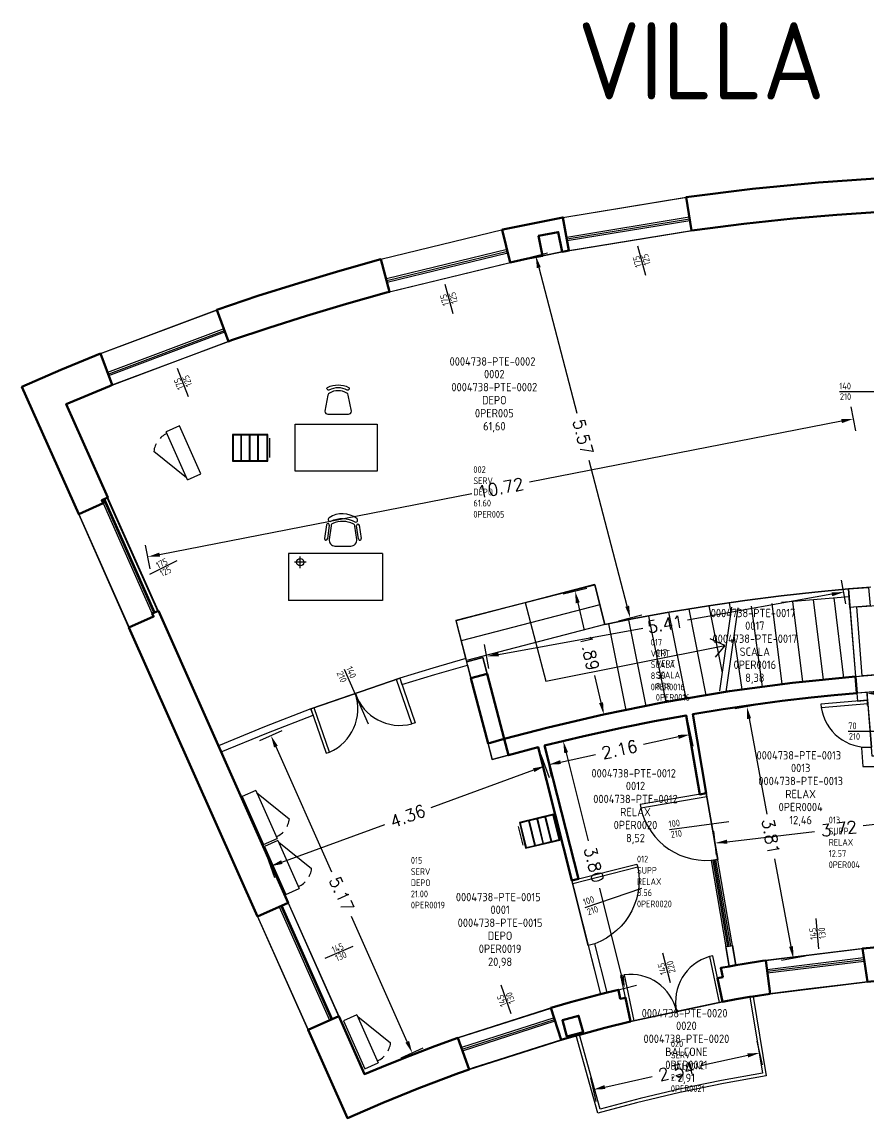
# Model space of a CAD drawing. Header units: metres. Extents: x 360.2 to 396, y 166.8 to 184.4.
# Drawn here: x 360.24 to 372.86, y 168.03 to 184.36 of the extents above; entities that cross this region are included whole.
import ezdxf
from ezdxf.enums import TextEntityAlignment as Align

# ---------------------------------------------------------------- set-up
doc = ezdxf.new("R2010")
doc.units = ezdxf.units.M
doc.linetypes.add('HIDDEN2', pattern=[0.1875, 0.125, -0.0625])
for name, color, linetype in [('A-Arredo', 2, 'Continuous'), ('A-Infissi', 5, 'Continuous'), ('A-Muratura', 4, 'Continuous'), ('A-Quote', 1, 'Continuous'), ('A-Simboli', 7, 'Continuous'), ('A-Testo', 7, 'Continuous'), ('A-Viste', 7, 'Continuous'), ('NOTE', 7, 'Continuous'), ('RM$TXT', 5, 'Continuous'), ('Z-RM', 5, 'Continuous'), ('Z-RMBK', 6, 'Continuous'), ('Z-RMTXT', 5, 'Continuous'), ('Z-Sup_Tot_Lorda', 1, 'Continuous')]:
    doc.layers.add(name, color=color, linetype=linetype)
doc.layers.add('A_MURI', color=4, linetype='Continuous', lineweight=50)
doc.styles.add('ROMANS', font='romans')
doc.styles.get("Standard").update_dxf_attribs({"font": 'isocp.shx'})
doc.dimstyles.new('QUOTE', dxfattribs={"dimtxt": 0.18, "dimasz": 0.18, "dimexe": 0.18, "dimexo": 0.0625, "dimgap": 0.09, "dimtad": 0, "dimzin": 0, "dimdsep": 46, "dimtxsty": 'ROMANS', "dimcen": 0.09, "dimadec": 0, "dimazin": 0, "dimtfac": 1, "dimtofl": 0, "dimtmove": 0, "dimatfit": 3, "dimfxl": 0.18, "dimfxlon": 1, "dimtolj": 1, "dimtzin": 0, "dimarcsym": 0})

# ---------------------------------------------------------------- blocks, each defined once
blk = doc.blocks.new('W185')
for p, q in [((0, 0.049), (0, 0)), ((1.85, 0.049), (1.85, 0))]:
    blk.add_line(p, q)
for points in [[(1.85, 0.049), (0, 0.049)], [(0, 0.025), (1.85, 0.025)], [(0, 0), (1.85, 0)]]:
    blk.add_lwpolyline(points)
blk = doc.blocks.new('DW70dx')
blk.add_line((0, 0), (-0.7, 0))
for points in [[(0, 0.7), (-0.05, 0.7), (-0.05, 0)], [(0, 0), (0, 0.7)]]:
    blk.add_lwpolyline(points)
blk.add_arc((0.003, -0.001), 0.703, 94.3593, 179.8829)
blk = doc.blocks.new('DW70sx')
blk.add_line((0, 0), (0.7, 0))
for points in [[(0, 0), (0, 0.7)], [(0, 0.7), (0.05, 0.7), (0.05, 0)]]:
    blk.add_lwpolyline(points)
blk.add_arc((-0.003, -0.001), 0.703, 0.1171, 85.6407)
blk = doc.blocks.new('D100sx')
for points in [[(0, 0), (0, 1)], [(0, 1), (0.05, 1), (0.05, 0)], [(1, 0), (0, 0)]]:
    blk.add_lwpolyline(points)
blk.add_lwpolyline([(0.05, 1, -0.399085), (1, 0)], format="xyb")
blk = doc.blocks.new('D100dx')
blk.add_lwpolyline([(-0.05, 1, 0.399307), (-1, 0), (0, 0)], format="xyb")
for points in [[(0, 1), (-0.05, 1), (-0.05, 0)], [(0, 0), (0, 1)]]:
    blk.add_lwpolyline(points)
blk = doc.blocks.new('W130')
for p, q in [((0, 0.049), (0, 0)), ((1.3, 0.049), (1.3, 0))]:
    blk.add_line(p, q)
for points in [[(1.3, 0.049), (0, 0.049)], [(0, 0.025), (1.3, 0.025)], [(0, 0), (1.3, 0)]]:
    blk.add_lwpolyline(points)
blk = doc.blocks.new('W145')
for p, q in [((0, 0.049), (0, 0)), ((1.45, 0.049), (1.45, 0))]:
    blk.add_line(p, q)
for points in [[(1.45, 0.049), (0, 0.049)], [(0, 0.025), (1.45, 0.025)], [(0, 0), (1.45, 0)]]:
    blk.add_lwpolyline(points)
blk = doc.blocks.new('D70dx')
blk.add_line((0, 0), (-0.7, 0))
for points in [[(0, 0.7), (-0.05, 0.7), (-0.05, 0)], [(0, 0), (0, 0.7)]]:
    blk.add_lwpolyline(points)
blk.add_arc((0.003, -0.001), 0.703, 94.3593, 179.8829)
blk = doc.blocks.new('D70sx')
blk.add_line((0, 0), (0.7, 0))
for points in [[(0, 0), (0, 0.7)], [(0, 0.7), (0.05, 0.7), (0.05, 0)]]:
    blk.add_lwpolyline(points)
blk.add_arc((-0.003, -0.001), 0.703, 0.1171, 85.6407)
blk = doc.blocks.new('WNS')
blk.add_line((-0.228, 0), (0.228, 0))
for tag, p in [('WIDTH', (0.005, 0.017)), ('HEIGHT', (0.001, -0.116))]:
    blk.add_attdef(tag, text='', height=0.1).set_placement(p, align=Align.CENTER)
at = {"flags": 1}
for tag, p in [('WN_TYPE', (-0.004, 0.009)), ('GL_TYPE', (-0.003, 0.014)), ('FR_ELEV', (-0.004, 0.002)), ('FR_MATL', (0.021, 0.009))]:
    blk.add_attdef(tag, p, '', height=0.00225, dxfattribs=at)
blk = doc.blocks.new('PORTA')
blk.add_line((-0.893, 0), (0, 0))
for tag, p in [('WIDTH', (-0.894, 0.03)), ('HEIGHT', (-0.885, -0.128))]:
    blk.add_attdef(tag, p, '', height=0.1)
blk = doc.blocks.new('*D188')
at = {"layer": 'A-Quote', "color": 0, "lineweight": -2, "transparency": 16777216}
for p, q in [((372.841, 174.353), (372.841, 174.173)), ((373.021, 174.353), (373.211, 174.353)), ((374.116, 174.353), (373.914, 174.353)), ((374.296, 174.353), (374.296, 174.173))]:
    blk.add_line(p, q, dxfattribs=at)
at = {"layer": 'A-Quote', "color": 0, "transparency": 16777216}
for points in [[(373.021, 174.383), (373.021, 174.323), (372.841, 174.353)], [(374.116, 174.383), (374.116, 174.323), (374.296, 174.353)]]:
    blk.add_solid(points, dxfattribs=at)
at = {"layer": 'Defpoints', "color": 0, "transparency": 16777216}
for p in [(372.841, 174.37), (374.296, 174.37), (374.296, 174.353)]:
    blk.add_point(p, dxfattribs=at)
at = {"layer": 'A-Quote', "color": 0, "transparency": 16777216, "insert": (373.563, 174.353), "char_height": 0.18, "attachment_point": 5, "style": 'ROMANS'}
blk.add_mtext('\\A1;1.46', dxfattribs=at)
blk = doc.blocks.new('*D189')
at = {"layer": 'A-Quote', "color": 0, "lineweight": -2, "transparency": 16777216}
for p, q in [((371.228, 174.189), (370.874, 174.123)), ((371.083, 173.979), (371.346, 172.555)), ((371.71, 170.584), (371.469, 171.889)), ((371.92, 170.44), (371.566, 170.375))]:
    blk.add_line(p, q, dxfattribs=at)
at = {"layer": 'A-Quote', "color": 0, "transparency": 16777216}
for points in [[(371.113, 173.984), (371.054, 173.973), (371.051, 174.156)], [(371.739, 170.59), (371.68, 170.579), (371.743, 170.407)]]:
    blk.add_solid(points, dxfattribs=at)
at = {"layer": 'Defpoints', "color": 0, "transparency": 16777216}
for p in [(371.362, 174.213), (371.743, 170.407), (372.054, 170.465)]:
    blk.add_point(p, dxfattribs=at)
at = {"layer": 'A-Quote', "color": 0, "transparency": 16777216, "insert": (371.408, 172.222), "char_height": 0.18, "attachment_point": 5, "rotation": 280.4549, "style": 'ROMANS'}
blk.add_mtext('\\A1;3.81', dxfattribs=at)
blk = doc.blocks.new('*D177')
at = {"layer": 'A-Quote', "color": 0, "lineweight": -2, "transparency": 16777216}
for p, q in [((374.288, 172.376), (374.247, 172.733)), ((374.089, 172.534), (372.784, 172.382)), ((370.597, 171.946), (370.556, 172.304)), ((370.755, 172.146), (372.06, 172.298))]:
    blk.add_line(p, q, dxfattribs=at)
at = {"layer": 'A-Quote', "color": 0, "transparency": 16777216}
for points in [[(374.085, 172.564), (374.092, 172.504), (374.267, 172.555)], [(370.752, 172.175), (370.759, 172.116), (370.577, 172.125)]]:
    blk.add_solid(points, dxfattribs=at)
at = {"layer": 'Defpoints', "color": 0, "transparency": 16777216}
for p in [(374.296, 172.31), (370.577, 172.125), (370.605, 171.88)]:
    blk.add_point(p, dxfattribs=at)
at = {"layer": 'A-Quote', "color": 0, "transparency": 16777216, "insert": (372.422, 172.34), "char_height": 0.18, "attachment_point": 5, "rotation": 6.6427, "style": 'ROMANS'}
blk.add_mtext('\\A1;3.72', dxfattribs=at)
blk = doc.blocks.new('*D190')
at = {"layer": 'A-Quote', "color": 0, "lineweight": -2, "transparency": 16777216}
for p, q in [((368.138, 173.602), (368.488, 173.689)), ((368.357, 173.471), (368.684, 172.158)), ((369.188, 170.138), (368.861, 171.451)), ((369.057, 169.92), (369.407, 170.007))]:
    blk.add_line(p, q, dxfattribs=at)
at = {"layer": 'A-Quote', "color": 0, "transparency": 16777216}
for points in [[(368.386, 173.478), (368.328, 173.464), (368.313, 173.646)], [(369.218, 170.145), (369.159, 170.131), (369.232, 169.963)]]:
    blk.add_solid(points, dxfattribs=at)
at = {"layer": 'Defpoints', "color": 0, "transparency": 16777216}
for p in [(368.036, 173.577), (368.955, 169.894), (369.232, 169.963)]:
    blk.add_point(p, dxfattribs=at)
at = {"layer": 'A-Quote', "color": 0, "transparency": 16777216, "insert": (368.773, 171.805), "char_height": 0.18, "attachment_point": 5, "rotation": 284.0108, "style": 'ROMANS'}
blk.add_mtext('\\A1;3.80', dxfattribs=at)
blk = doc.blocks.new('*D191')
at = {"layer": 'A-Quote', "color": 0, "lineweight": -2, "transparency": 16777216}
for p, q in [((370.168, 173.92), (370.243, 173.568)), ((370.03, 173.707), (369.508, 173.595)), ((368.059, 173.469), (368.135, 173.117)), ((368.273, 173.331), (368.795, 173.443))]:
    blk.add_line(p, q, dxfattribs=at)
at = {"layer": 'A-Quote', "color": 0, "transparency": 16777216}
for points in [[(370.023, 173.736), (370.036, 173.677), (370.206, 173.744)], [(368.267, 173.36), (368.279, 173.302), (368.097, 173.293)]]:
    blk.add_solid(points, dxfattribs=at)
at = {"layer": 'Defpoints', "color": 0, "transparency": 16777216}
for p in [(370.145, 174.028), (368.036, 173.577), (368.097, 173.293)]:
    blk.add_point(p, dxfattribs=at)
at = {"layer": 'A-Quote', "color": 0, "transparency": 16777216, "insert": (369.151, 173.519), "char_height": 0.18, "attachment_point": 5, "rotation": 12.0652, "style": 'ROMANS'}
blk.add_mtext('\\A1;2.16', dxfattribs=at)
blk = doc.blocks.new('*D207')
at = {"layer": 'A-Quote', "color": 0, "lineweight": -2, "transparency": 16777216}
for p, q in [((372.673, 178.269), (372.604, 178.623)), ((372.462, 178.412), (367.809, 177.501)), ((362.298, 176.423), (366.951, 177.333)), ((362.156, 176.212), (362.087, 176.565))]:
    blk.add_line(p, q, dxfattribs=at)
at = {"layer": 'A-Quote', "color": 0, "transparency": 16777216}
for points in [[(372.456, 178.441), (372.468, 178.382), (372.639, 178.446)], [(362.292, 176.453), (362.304, 176.394), (362.121, 176.389)]]:
    blk.add_solid(points, dxfattribs=at)
at = {"layer": 'Defpoints', "color": 0, "transparency": 16777216}
for p in [(372.639, 178.446), (372.796, 177.641), (362.279, 175.583)]:
    blk.add_point(p, dxfattribs=at)
at = {"layer": 'A-Quote', "color": 0, "transparency": 16777216, "insert": (367.38, 177.417), "char_height": 0.18, "attachment_point": 5, "rotation": 11.0693, "style": 'ROMANS'}
blk.add_mtext('\\A1;10.72', dxfattribs=at)
blk = doc.blocks.new('*D208')
at = {"layer": 'A-Quote', "color": 0, "lineweight": -2, "transparency": 16777216}
for p, q in [((367.73, 180.827), (368.078, 180.918)), ((367.949, 180.699), (368.516, 178.529)), ((369.266, 175.654), (368.7, 177.824)), ((369.138, 175.435), (369.486, 175.526))]:
    blk.add_line(p, q, dxfattribs=at)
at = {"layer": 'A-Quote', "color": 0, "transparency": 16777216}
for points in [[(367.978, 180.706), (367.92, 180.691), (367.904, 180.873)], [(369.295, 175.662), (369.237, 175.647), (369.312, 175.48)]]:
    blk.add_solid(points, dxfattribs=at)
at = {"layer": 'Defpoints', "color": 0, "transparency": 16777216}
for p in [(367.523, 180.773), (369.312, 175.48), (368.93, 175.381)]:
    blk.add_point(p, dxfattribs=at)
at = {"layer": 'A-Quote', "color": 0, "transparency": 16777216, "insert": (368.608, 178.176), "char_height": 0.18, "attachment_point": 5, "rotation": 284.6317, "style": 'ROMANS'}
blk.add_mtext('\\A1;5.57', dxfattribs=at)
blk = doc.blocks.new('*D209')
at = {"layer": 'A-Quote', "color": 0, "lineweight": -2, "transparency": 16777216}
for p, q in [((368.314, 175.839), (368.664, 175.921)), ((368.53, 175.705), (368.625, 175.299)), ((368.877, 174.217), (368.783, 174.623)), ((368.743, 174), (369.094, 174.082))]:
    blk.add_line(p, q, dxfattribs=at)
at = {"layer": 'A-Quote', "color": 0, "transparency": 16777216}
for points in [[(368.559, 175.712), (368.501, 175.698), (368.489, 175.88)], [(368.907, 174.223), (368.848, 174.21), (368.918, 174.041)]]:
    blk.add_solid(points, dxfattribs=at)
at = {"layer": 'Defpoints', "color": 0, "transparency": 16777216}
for p in [(367.748, 175.707), (368.918, 174.041), (368.177, 173.868)]:
    blk.add_point(p, dxfattribs=at)
at = {"layer": 'A-Quote', "color": 0, "transparency": 16777216, "insert": (368.704, 174.961), "char_height": 0.18, "attachment_point": 5, "rotation": 283.1392, "style": 'ROMANS'}
blk.add_mtext('\\A1;1.89', dxfattribs=at)
blk = doc.blocks.new('*D210')
at = {"layer": 'A-Quote', "color": 0, "lineweight": -2, "transparency": 16777216}
for p, q in [((372.527, 175.687), (372.463, 176.042)), ((372.318, 175.833), (370.167, 175.445)), ((367.349, 174.937), (369.5, 175.325)), ((367.204, 174.728), (367.14, 175.082))]:
    blk.add_line(p, q, dxfattribs=at)
at = {"layer": 'A-Quote', "color": 0, "transparency": 16777216}
for points in [[(372.312, 175.862), (372.323, 175.803), (372.495, 175.864)], [(367.344, 174.967), (367.355, 174.907), (367.172, 174.905)]]:
    blk.add_solid(points, dxfattribs=at)
at = {"layer": 'Defpoints', "color": 0, "transparency": 16777216}
for p in [(372.495, 175.864), (372.629, 175.121), (367.306, 174.162)]:
    blk.add_point(p, dxfattribs=at)
at = {"layer": 'A-Quote', "color": 0, "transparency": 16777216, "insert": (369.834, 175.385), "char_height": 0.18, "attachment_point": 5, "rotation": 10.2174, "style": 'ROMANS'}
blk.add_mtext('\\A1;5.41', dxfattribs=at)
blk = doc.blocks.new('*D180')
at = {"layer": 'A-Quote', "color": 0, "lineweight": -2, "transparency": 16777216}
for p, q in [((371.2, 169.175), (371.278, 168.823)), ((371.063, 168.96), (370.358, 168.805)), ((368.719, 168.627), (368.797, 168.276)), ((368.934, 168.49), (369.638, 168.646))]:
    blk.add_line(p, q, dxfattribs=at)
at = {"layer": 'A-Quote', "color": 0, "transparency": 16777216}
for points in [[(371.057, 168.99), (371.069, 168.931), (371.239, 168.999)], [(368.927, 168.519), (368.94, 168.461), (368.758, 168.451)]]:
    blk.add_solid(points, dxfattribs=at)
at = {"layer": 'Defpoints', "color": 0, "transparency": 16777216}
for p in [(371.146, 169.42), (368.665, 168.872), (371.239, 168.999)]:
    blk.add_point(p, dxfattribs=at)
at = {"layer": 'A-Quote', "color": 0, "transparency": 16777216, "insert": (369.998, 168.725), "char_height": 0.18, "attachment_point": 5, "rotation": 12.4544, "style": 'ROMANS'}
blk.add_mtext('\\A1;2.54', dxfattribs=at)
blk = doc.blocks.new('*U81')
for p, q in [((-0.361, 0.219), (0.195, 0.506)), ((-0.391, 0.219), (-0.391, 0)), ((-0.391, 0.219), (0.391, 0.219)), ((0.391, 0), (0.391, 0.219)), ((-0.391, 0), (0.391, 0))]:
    blk.add_line(p, q)
at = {"linetype": 'HIDDEN2'}
blk.add_arc((0.03, 0.22), 0.331, 359.8067, 59.9416, dxfattribs=at)
at = {"flags": 1}
for tag, p in [('EDIFICIO', (-0.792, 1.528)), ('PIANO', (-0.792, 1.449)), ('NUMERO_VANO', (-0.792, 1.363)), ('CODICE_VANO', (-0.792, 1.278)), ('CODICE', (-0.792, 1.193)), ('ETICHETTA_OLD', (-0.792, 1.108)), ('TIPOLOGIA_ARREDO', (-0.792, 1.024)), ('REPARTO', (-0.792, 0.939)), ('NUM_FATTURA', (-0.792, 0.854)), ('INTESTAZIONE_FATTURA_AREA', (-0.792, 0.77)), ('ANNO', (-0.792, 0.685)), ('VALORE_NOMINALE', (-0.792, 0.601)), ('VALORE_RESIDUO', (-0.792, 0.516)), ('DESCRIZIONE_VISIVA', (-0.792, 0.431))]:
    blk.add_attdef(tag, p, '', height=0.0512, dxfattribs=at)
blk = doc.blocks.new('TAVOLO')
for p, q in [((-0.612, 0.35), (0.612, 0.35)), ((-0.612, -0.35), (-0.612, 0.35)), ((0.612, 0.35), (0.612, -0.35)), ((0.612, -0.35), (-0.612, -0.35))]:
    blk.add_line(p, q)
at = {"flags": 1}
for tag, p in [('EDIFICIO', (-0.625, 1.566)), ('PIANO', (-0.625, 1.486)), ('NUMERO_VANO', (-0.625, 1.401)), ('CODICE_VANO', (-0.625, 1.316)), ('CODICE', (-0.625, 1.231)), ('ETICHETTA_OLD', (-0.625, 1.146)), ('TIPOLOGIA_ARREDO', (-0.625, 1.062)), ('REPARTO', (-0.625, 0.977)), ('NUM_FATTURA', (-0.625, 0.892)), ('INTESTAZIONE_FATTURA_AREA', (-0.625, 0.808)), ('ANNO', (-0.625, 0.723)), ('VALORE_NOMINALE', (-0.625, 0.638)), ('VALORE_RESIDUO', (-0.625, 0.554)), ('DESCRIZIONE_VISIVA', (-0.625, 0.469))]:
    blk.add_attdef(tag, p, '', height=0.0512, dxfattribs=at)
blk = doc.blocks.new('SEDIA')
for points in [[(0.197, -0.121), (0.152, 0.121, 0.219988), (0.13, 0.151, 0.265784), (-0.13, 0.151, 0.219988), (-0.152, 0.121), (-0.197, -0.121, 0.414214), (-0.153, -0.164), (0.153, -0.164, 0.414214)], [(0.157, 0.235, -0.42972), (0.165, 0.211), (0.16, 0.203, -0.398462), (0.137, 0.196, 0.237036), (-0.137, 0.196, -0.398462), (-0.16, 0.203), (-0.165, 0.211, -0.42972), (-0.157, 0.235, -0.237788)]]:
    blk.add_lwpolyline(points, format="xyb", close=True)
at = {"flags": 1}
for tag, p in [('EDIFICIO', (-0.329, 1.577)), ('PIANO', (-0.329, 1.497)), ('NUMERO_VANO', (-0.329, 1.412)), ('CODICE_VANO', (-0.329, 1.327)), ('CODICE', (-0.329, 1.241)), ('ETICHETTA_OLD', (-0.329, 1.157)), ('TIPOLOGIA_ARREDO', (-0.329, 1.072)), ('REPARTO', (-0.329, 0.988)), ('NUM_FATTURA', (-0.329, 0.903)), ('INTESTAZIONE_FATTURA_AREA', (-0.329, 0.818)), ('ANNO', (-0.329, 0.734)), ('VALORE_NOMINALE', (-0.329, 0.649)), ('VALORE_RESIDUO', (-0.329, 0.565)), ('DESCRIZIONE_VISIVA', (-0.329, 0.48))]:
    blk.add_attdef(tag, p, '', height=0.0512, dxfattribs=at)
blk = doc.blocks.new('SEDIA_DATTILO_CON_BRACCIOLI')
for p, q in [((-0.249, 0.114), (-0.276, -0.09)), ((-0.206, 0.108), (-0.233, -0.096)), ((0.229, -0.096), (0.202, 0.101)), ((0.272, -0.09), (0.245, 0.107)), ((-0.098, -0.201), (0.094, -0.201))]:
    blk.add_line(p, q)
for points in [[(0.177, 0.158, 0.583221), (0.217, 0.181), (0.217, 0.187, 0.237555), (0.206, 0.209, 0.314341), (-0.209, 0.22, 0.252793), (-0.221, 0.199), (-0.221, 0.19, 0.5676), (-0.182, 0.167, -0.264788)], [(-0.18, 0.102), (-0.207, -0.102, 0.453758), (-0.121, -0.201), (0.116, -0.201, 0.454848), (0.203, -0.102), (0.176, 0.095, 0.247567), (0.152, 0.128, 0.22156), (-0.154, 0.136, 0.263045)]]:
    blk.add_lwpolyline(points, format="xyb", close=True)
for centre, start, end in [((-0.227, 0.111), 352.3738, 172.3738), ((0.223, 0.104), 7.6262, 187.6262), ((-0.255, -0.093), 172.3738, 352.3738), ((0.25, -0.093), 187.6262, 7.6262)]:
    blk.add_arc(centre, 0.0219, start, end)
at = {"flags": 1}
for tag, p in [('EDIFICIO', (-0.333, 1.541)), ('PIANO', (-0.333, 1.461)), ('NUMERO_VANO', (-0.333, 1.376)), ('CODICE_VANO', (-0.333, 1.291)), ('CODICE', (-0.333, 1.205)), ('ETICHETTA_OLD', (-0.333, 1.121)), ('TIPOLOGIA_ARREDO', (-0.333, 1.036)), ('REPARTO', (-0.333, 0.952)), ('NUM_FATTURA', (-0.333, 0.867)), ('INTESTAZIONE_FATTURA_AREA', (-0.333, 0.782)), ('ANNO', (-0.333, 0.698)), ('VALORE_NOMINALE', (-0.333, 0.613)), ('VALORE_RESIDUO', (-0.333, 0.529)), ('DESCRIZIONE_VISIVA', (-0.333, 0.444))]:
    blk.add_attdef(tag, p, '', height=0.0512, dxfattribs=at)
blk = doc.blocks.new('SCRIVANIA')
for p, q in [((0.699, 0.35), (-0.699, 0.35)), ((-0.699, 0.35), (-0.699, -0.35)), ((0.699, 0.35), (0.699, -0.35)), ((-0.437, 0.219), (-0.612, 0.219)), ((-0.525, 0.131), (-0.525, 0.306)), ((0.699, -0.35), (-0.699, -0.35))]:
    blk.add_line(p, q)
blk.add_circle((-0.525, 0.219), 0.0546)
at = {"flags": 1}
for tag, p in [('EDIFICIO', (-0.341, 1.494)), ('PIANO', (-0.341, 1.415)), ('NUMERO_VANO', (-0.341, 1.329)), ('CODICE_VANO', (-0.341, 1.244)), ('CODICE', (-0.341, 1.159)), ('TIPOLOGIA_ARREDO', (-0.341, 0.99)), ('ETICHETTA_OLD', (-0.341, 1.074)), ('REPARTO', (-0.341, 0.905)), ('NUM_FATTURA', (-0.341, 0.82)), ('ANNO', (-0.341, 0.651)), ('INTESTAZIONE_FATTURA_AREA', (-0.341, 0.736)), ('VALORE_NOMINALE', (-0.341, 0.567)), ('VALORE_RESIDUO', (-0.341, 0.482)), ('DESCRIZIONE_VISIVA', (-0.341, 0.397))]:
    blk.add_attdef(tag, p, '', height=0.0512, dxfattribs=at)
blk = doc.blocks.new('CASSETTIERA_4_CASSETTI')
for p, q in [((0.264, 0.197), (-0.26, 0.197)), ((-0.26, 0.197), (-0.26, -0.197)), ((-0.135, 0.188), (-0.252, 0.188)), ((-0.252, 0.188), (-0.252, -0.188)), ((-0.135, -0.188), (-0.135, 0.188)), ((-0.009, 0.188), (-0.126, 0.188)), ((-0.126, -0.188), (-0.126, 0.188)), ((-0.009, -0.188), (-0.009, 0.188)), ((0.117, 0.188), (0, 0.188)), ((0, -0.188), (0, 0.188)), ((0.117, -0.188), (0.117, 0.188)), ((0.256, 0.188), (0.126, 0.188)), ((0.126, -0.188), (0.126, 0.188)), ((0.256, -0.188), (0.256, 0.188)), ((0.264, -0.197), (0.264, 0.197)), ((0.291, 0.143), (0.291, -0.143)), ((-0.26, -0.197), (0.264, -0.197)), ((-0.252, -0.188), (-0.135, -0.188)), ((-0.126, -0.188), (-0.009, -0.188)), ((0, -0.188), (0.117, -0.188)), ((0.126, -0.188), (0.256, -0.188))]:
    blk.add_line(p, q)
at = {"flags": 1}
for tag, p in [('EDIFICIO', (-0.268, 1.393)), ('PIANO', (-0.268, 1.314)), ('NUMERO_VANO', (-0.268, 1.228)), ('CODICE_VANO', (-0.268, 1.143)), ('CODICE', (-0.268, 1.058)), ('ETICHETTA_OLD', (-0.268, 0.973)), ('TIPOLOGIA_ARREDO', (-0.268, 0.889)), ('REPARTO', (-0.268, 0.804)), ('NUM_FATTURA', (-0.268, 0.72)), ('INTESTAZIONE_FATTURA_AREA', (-0.268, 0.635)), ('ANNO', (-0.268, 0.55)), ('VALORE_NOMINALE', (-0.268, 0.466)), ('VALORE_RESIDUO', (-0.268, 0.381)), ('DESCRIZIONE_VISIVA', (-0.268, 0.297))]:
    blk.add_attdef(tag, p, '', height=0.0512, dxfattribs=at)
blk = doc.blocks.new('VANO')
at = {"flags": 1}
for tag, p in [('EDIFICIO', (0, 0)), ('PIANO', (0, -0.198)), ('PERIMETRO', (0, -1.343)), ('ETICHETTA_VANO', (0, -1.529)), ('RM_CAT', (0, -1.717)), ('DV_ID', (0, -1.901)), ('H_MED', (0, -2.112)), ('H_NET', (0, -2.302)), ('TYPE_CO', (0, -2.515)), ('MAT_PAR', (0, -2.693)), ('MAT_PAV', (0, -2.877)), ('CODICE', (0, -3.071))]:
    blk.add_attdef(tag, text='', height=0.125, dxfattribs=at).set_placement(p, align=Align.MIDDLE_CENTER)
for tag, p in [('NUMERO_VANO', (0, -0.393)), ('CODICE_VANO', (0, -0.587)), ('RM_TYPE', (0, -0.781)), ('CODICE_VANO_ESTERNO', (0, -0.975)), ('AREA', (0, -1.169))]:
    blk.add_attdef(tag, text='', height=0.125).set_placement(p, align=Align.MIDDLE_CENTER)
blk = doc.blocks.new('*D213')
at = {"layer": 'A-Quote', "color": 0, "lineweight": -2, "transparency": 16777216}
for p, q in [((367.98, 173.442), (368.103, 173.104)), ((367.872, 173.211), (366.338, 172.651)), ((364.119, 171.842), (365.653, 172.402)), ((363.888, 171.949), (364.011, 171.611))]:
    blk.add_line(p, q, dxfattribs=at)
at = {"layer": 'A-Quote', "color": 0, "transparency": 16777216}
for points in [[(367.862, 173.239), (367.883, 173.183), (368.041, 173.273)], [(364.109, 171.87), (364.129, 171.814), (363.95, 171.78)]]:
    blk.add_solid(points, dxfattribs=at)
at = {"layer": 'Defpoints', "color": 0, "transparency": 16777216}
for p in [(367.94, 173.552), (363.848, 172.059), (363.95, 171.78)]:
    blk.add_point(p, dxfattribs=at)
at = {"layer": 'A-Quote', "color": 0, "transparency": 16777216, "insert": (365.996, 172.527), "char_height": 0.18, "attachment_point": 5, "rotation": 20.0444, "style": 'ROMANS'}
blk.add_mtext('\\A1;4.36', dxfattribs=at)
blk = doc.blocks.new('*D214')
at = {"layer": 'A-Quote', "color": 0, "lineweight": -2, "transparency": 16777216}
for p, q in [((363.793, 173.653), (364.122, 173.8)), ((364.031, 173.562), (364.861, 171.696)), ((365.989, 169.165), (365.158, 171.031)), ((365.897, 168.927), (366.226, 169.074))]:
    blk.add_line(p, q, dxfattribs=at)
at = {"layer": 'A-Quote', "color": 0, "transparency": 16777216}
for points in [[(364.058, 173.574), (364.003, 173.55), (363.957, 173.726)], [(366.016, 169.177), (365.961, 169.153), (366.062, 169)]]:
    blk.add_solid(points, dxfattribs=at)
at = {"layer": 'Defpoints', "color": 0, "transparency": 16777216}
for p in [(363.247, 173.41), (366.062, 169), (365.351, 168.684)]:
    blk.add_point(p, dxfattribs=at)
at = {"layer": 'A-Quote', "color": 0, "transparency": 16777216, "insert": (365.01, 171.363), "char_height": 0.18, "attachment_point": 5, "rotation": 294.0017, "style": 'ROMANS'}
blk.add_mtext('\\A1;5.17', dxfattribs=at)

msp = doc.modelspace()

# ---------------------------------------------------------------- linework, layer by layer
at = {"layer": 'A-Muratura'}
for points in [[(370.224, 181.252), (370.143, 181.746), (371.135, 181.87), (372.12, 181.965), (372.898, 182.021), (373.678, 182.061), (374.35, 182.082), (374.35, 181.482), (373.955, 181.466), (373.952, 181.571), (374.105, 181.576), (374.096, 181.874), (373.796, 181.866), (373.805, 181.567), (373.952, 181.571), (373.955, 181.466), (373.138, 181.434), (373.038, 181.437), (373.041, 181.529), (372.391, 181.485), (371.742, 181.43), (371.005, 181.352), (370.27, 181.259)], [(367.523, 180.773), (367.404, 181.262), (367.414, 181.264), (367.86, 181.358), (368.308, 181.446), (368.398, 180.953), (368.353, 180.945), (368.298, 180.935), (368.238, 181.229), (367.945, 181.17), (368.004, 180.876), (367.785, 180.832), (367.568, 180.784)], [(368.004, 180.876), (367.945, 181.171), (368.238, 181.229), (368.298, 180.935)], [(363.324, 179.599), (363.148, 180.068), (363.763, 180.276), (364.371, 180.469), (364.982, 180.651), (365.597, 180.823), (365.724, 180.338), (365.68, 180.328), (365.081, 180.159), (364.485, 179.981), (363.925, 179.803), (363.368, 179.616)], [(361.526, 177.273), (361.436, 177.233), (361.456, 177.188), (361.091, 177.025), (360.245, 178.922), (360.824, 179.174), (361.416, 179.419), (361.592, 178.95), (361.549, 178.933), (360.906, 178.665)], [(372.563, 175.911), (372.863, 175.935), (372.886, 175.659), (372.587, 175.635)], [(364.214, 171.236), (363.758, 171.033), (361.841, 175.337), (362.207, 175.499), (362.187, 175.543), (362.279, 175.583)], [(372.687, 175.643), (372.587, 175.635), (372.671, 174.607), (372.771, 174.615)], [(366.887, 174.778), (366.875, 174.826), (366.862, 174.875), (366.368, 174.731), (365.877, 174.58), (365.909, 174.486), (366.397, 174.636)], [(366.875, 174.826), (367.116, 174.889), (367.18, 174.647), (366.938, 174.584)], [(367.18, 174.647), (366.938, 174.584), (367.192, 173.61), (367.433, 173.676)], [(368.62, 173.718), (369.206, 173.847), (369.675, 173.941), (370.145, 174.028), (370.347, 172.85), (370.446, 172.867), (370.244, 174.045), (370.695, 174.118), (371.146, 174.185), (371.578, 174.242), (372.009, 174.292), (372.35, 174.327), (372.691, 174.358), (372.671, 174.607), (371.729, 174.512), (370.791, 174.386), (369.795, 174.218), (368.912, 174.04), (368.087, 173.847), (367.433, 173.676), (367.499, 173.433), (367.94, 173.552), (368.442, 171.567), (368.539, 171.592), (368.036, 173.577)], [(372.691, 174.358), (372.671, 174.607), (372.971, 174.632), (372.99, 174.382)], [(372.841, 174.37), (372.691, 174.358), (372.691, 174.358), (372.701, 174.24), (372.85, 174.252)], [(364.586, 174.03), (364.553, 174.125), (363.859, 173.859), (363.173, 173.576), (363.213, 173.485), (363.893, 173.764)], [(374.396, 173.91), (374.296, 173.91), (374.296, 173.418), (372.919, 173.418), (372.908, 173.554), (372.758, 173.542), (372.78, 173.268), (374.296, 173.268), (374.296, 170.654), (374.396, 170.657), (374.396, 172.31), (375.156, 172.31), (375.156, 172.41), (374.396, 172.41)], [(367.192, 173.61), (367.433, 173.676), (367.499, 173.435), (367.255, 173.368)], [(368.784, 170.622), (368.687, 170.598), (368.87, 169.873), (368.967, 169.897)], [(370.736, 170.583), (370.835, 170.6), (370.886, 170.304), (370.787, 170.287)], [(371.334, 170.376), (371.396, 169.881), (371.143, 169.841), (371.094, 169.832), (370.89, 169.798), (370.687, 169.76), (370.612, 170.11), (370.69, 170.128), (370.661, 170.265), (370.787, 170.287), (370.886, 170.304), (371.01, 170.325), (371.285, 170.369)], [(369.318, 169.468), (369.242, 169.821), (369.164, 169.805), (369.136, 169.939), (368.967, 169.897), (368.87, 169.873), (368.644, 169.813), (368.422, 169.753), (368.182, 169.685), (368.13, 169.668), (368.282, 169.194), (368.506, 169.257), (368.499, 169.279), (368.368, 169.243), (368.302, 169.485), (368.542, 169.552), (368.61, 169.31), (368.499, 169.279), (368.506, 169.257), (368.554, 169.27), (368.935, 169.373)], [(366.742, 169.223), (366.91, 168.752), (366.751, 168.695), (366.161, 168.473), (365.626, 168.257), (365.096, 168.028), (364.51, 169.343), (364.967, 169.547), (365.351, 168.684), (365.687, 168.823), (366.025, 168.957), (366.398, 169.099)], [(368.302, 169.485), (368.542, 169.552), (368.61, 169.31), (368.368, 169.243)]]:
    msp.add_lwpolyline(points, close=True, dxfattribs=at)
msp.add_lwpolyline([(373.201, 170.592), (372.832, 170.561), (372.773, 170.554), (372.849, 170.06), (373.198, 170.091)], dxfattribs=at)
at = {"layer": 'A-Simboli'}
for points in [[(367.748, 175.707), (368.053, 174.537), (370.724, 175.071), (370.501, 175.167)], [(370.821, 175.642), (370.644, 174.391)], [(370.916, 175.629), (370.739, 174.377)], [(370.724, 175.071), (370.576, 174.895)]]:
    msp.add_lwpolyline(points, dxfattribs=at)
at = {"layer": 'A-Viste'}
for p, q in [((368.308, 181.446), (370.143, 181.746)), ((365.597, 180.823), (367.414, 181.264)), ((368.398, 180.953), (370.224, 181.252)), ((365.724, 180.338), (367.523, 180.773)), ((361.416, 179.419), (363.148, 180.068)), ((361.592, 178.95), (363.324, 179.599)), ((368.779, 175.977), (368.934, 175.382)), ((371.564, 175.712), (372.573, 175.798)), ((371.729, 175.726), (371.877, 174.527)), ((372.037, 175.753), (372.185, 174.558)), ((372.345, 175.779), (372.492, 174.589)), ((370.787, 175.706), (370.809, 175.557)), ((371.115, 175.655), (371.276, 174.451)), ((371.422, 175.694), (371.57, 174.491)), ((366.862, 174.875), (366.715, 175.438)), ((370.858, 175.218), (370.975, 174.411)), ((364.214, 171.236), (364.967, 169.547)), ((363.758, 171.033), (364.51, 169.343)), ((371.334, 170.376), (372.773, 170.554)), ((371.396, 169.881), (372.849, 170.06)), ((366.742, 169.223), (368.131, 169.667)), ((366.91, 168.752), (368.283, 169.191))]:
    msp.add_line(p, q, dxfattribs=at)
for points in [[(362.27, 175.579), (361.518, 177.27)], [(361.091, 177.025), (361.843, 175.338)], [(368.779, 175.977), (366.717, 175.438)], [(368.857, 175.675), (366.794, 175.136)], [(369.884, 175.563), (370.141, 174.277)], [(370.183, 175.612), (370.44, 174.327)], [(370.483, 175.662), (370.682, 174.662)], [(369.287, 175.452), (369.544, 174.167)], [(369.585, 175.508), (369.841, 174.226)], [(368.933, 175.381), (366.87, 174.843)], [(368.99, 175.392), (369.246, 174.107)]]:
    msp.add_lwpolyline(points, dxfattribs=at)
at = {"layer": 'A_MURI'}
for points in [[(370.224, 181.252), (370.143, 181.746), (371.135, 181.87), (372.12, 181.965), (372.898, 182.021), (373.678, 182.061), (374.35, 182.082), (374.35, 181.482), (373.955, 181.466), (373.952, 181.571), (374.105, 181.576), (374.096, 181.874), (373.796, 181.866), (373.805, 181.567), (373.952, 181.571), (373.955, 181.466), (373.138, 181.434), (373.038, 181.437), (373.041, 181.529), (372.391, 181.485), (371.742, 181.43), (371.005, 181.352), (370.27, 181.259)], [(367.523, 180.773), (367.404, 181.262), (367.414, 181.264), (367.86, 181.358), (368.308, 181.446), (368.398, 180.953), (368.353, 180.945), (368.298, 180.935), (368.238, 181.229), (367.945, 181.17), (368.004, 180.876), (367.785, 180.832), (367.568, 180.784)], [(363.324, 179.599), (363.148, 180.068), (363.763, 180.276), (364.371, 180.469), (364.982, 180.651), (365.597, 180.823), (365.724, 180.338), (365.68, 180.328), (365.081, 180.159), (364.485, 179.981), (363.925, 179.803), (363.368, 179.616)], [(361.526, 177.273), (361.436, 177.233), (361.456, 177.188), (361.091, 177.025), (360.245, 178.922), (360.824, 179.174), (361.416, 179.419), (361.592, 178.95), (361.549, 178.933), (360.906, 178.665)], [(364.214, 171.236), (363.758, 171.033), (361.841, 175.337), (362.207, 175.499), (362.187, 175.543), (362.279, 175.583)], [(367.18, 174.647), (366.938, 174.584), (367.192, 173.61), (367.433, 173.676)], [(368.62, 173.718), (369.206, 173.847), (369.675, 173.941), (370.145, 174.028), (370.347, 172.85), (370.446, 172.867), (370.244, 174.045), (370.695, 174.118), (371.146, 174.185), (371.578, 174.242), (372.009, 174.292), (372.35, 174.327), (372.691, 174.358), (372.671, 174.607), (371.729, 174.512), (370.791, 174.386), (369.795, 174.218), (368.912, 174.04), (368.087, 173.847), (367.433, 173.676), (367.499, 173.433), (367.94, 173.552), (368.442, 171.567), (368.539, 171.592), (368.036, 173.577)], [(371.334, 170.376), (371.396, 169.881), (371.143, 169.841), (371.094, 169.832), (370.89, 169.798), (370.687, 169.76), (370.612, 170.11), (370.69, 170.128), (370.661, 170.265), (370.787, 170.287), (370.886, 170.304), (371.01, 170.325), (371.285, 170.369)], [(369.318, 169.468), (369.242, 169.821), (369.164, 169.805), (369.136, 169.939), (368.967, 169.897), (368.87, 169.873), (368.644, 169.813), (368.422, 169.753), (368.182, 169.685), (368.13, 169.668), (368.282, 169.194), (368.506, 169.257), (368.499, 169.279), (368.368, 169.243), (368.302, 169.485), (368.542, 169.552), (368.61, 169.31), (368.499, 169.279), (368.506, 169.257), (368.554, 169.27), (368.935, 169.373)], [(366.742, 169.223), (366.91, 168.752), (366.751, 168.695), (366.161, 168.473), (365.626, 168.257), (365.096, 168.028), (364.51, 169.343), (364.967, 169.547), (365.351, 168.684), (365.687, 168.823), (366.025, 168.957), (366.398, 169.099)]]:
    msp.add_lwpolyline(points, close=True, dxfattribs=at)
msp.add_lwpolyline([(373.201, 170.592), (372.832, 170.561), (372.773, 170.554), (372.849, 170.06), (373.198, 170.091)], dxfattribs=at)
at = {"layer": 'Z-RM'}
for points in [[(372.896, 175.937), (372.564, 175.911), (372.062, 175.864), (371.561, 175.809), (371.019, 175.74), (370.479, 175.661), (369.86, 175.559), (369.396, 175.474), (368.933, 175.381), (368.782, 175.972), (366.713, 175.443), (366.862, 174.875), (366.862, 174.875), (366.862, 174.875), (366.368, 174.731), (365.877, 174.58), (364.553, 174.125), (364.553, 174.125), (364.553, 174.125), (363.859, 173.859), (363.173, 173.576), (360.906, 178.665), (360.906, 178.665), (360.906, 178.665), (360.906, 178.665), (360.906, 178.665), (360.906, 178.665), (361.549, 178.933), (363.368, 179.616), (363.925, 179.803), (364.485, 179.981), (365.081, 180.159), (365.68, 180.328), (367.568, 180.784), (367.785, 180.832), (368.004, 180.876), (368.298, 180.935), (368.353, 180.945), (370.27, 181.259), (371.005, 181.352), (371.742, 181.43), (372.391, 181.485), (373.041, 181.529)], [(372.97, 174.631), (372.771, 174.616), (372.687, 175.643), (372.989, 175.667)], [(372.919, 173.418), (372.841, 174.371), (372.841, 174.371), (372.841, 174.371), (372.99, 174.382)]]:
    msp.add_lwpolyline(points, dxfattribs=at)
for points in [[(366.715, 175.444), (368.782, 175.972), (368.933, 175.381), (369.396, 175.474), (369.86, 175.559), (370.479, 175.661), (371.019, 175.74), (371.561, 175.809), (372.062, 175.864), (372.564, 175.911), (372.671, 174.607), (371.729, 174.512), (370.791, 174.386), (369.795, 174.218), (368.912, 174.04), (368.087, 173.847), (367.433, 173.676), (367.116, 174.889), (366.875, 174.826), (366.862, 174.875)], [(363.213, 173.485), (363.893, 173.764), (364.586, 174.03), (364.553, 174.125), (365.877, 174.58), (365.909, 174.486), (366.397, 174.636), (366.887, 174.778), (367.255, 173.368), (367.94, 173.552), (367.94, 173.552), (367.94, 173.552), (368.87, 169.873), (368.87, 169.873), (368.87, 169.873), (368.644, 169.813), (368.419, 169.752), (368.182, 169.685), (366.742, 169.223), (366.398, 169.099), (366.025, 168.957), (365.687, 168.823), (365.351, 168.684), (363.213, 173.485)], [(370.244, 174.045), (370.695, 174.118), (371.146, 174.185), (371.578, 174.242), (372.009, 174.292), (372.35, 174.327), (372.691, 174.358), (372.701, 174.24), (372.85, 174.252), (372.908, 173.554), (372.758, 173.542), (372.78, 173.268), (374.296, 173.268), (374.296, 170.654), (373.933, 170.639), (373.571, 170.618), (373.201, 170.592), (372.832, 170.561), (371.285, 170.369), (370.886, 170.304), (370.244, 174.045)], [(368.036, 173.577), (368.62, 173.718), (369.206, 173.847), (369.675, 173.941), (370.145, 174.028), (370.145, 174.028), (370.145, 174.028), (370.347, 172.85), (370.446, 172.867), (370.615, 171.881), (370.516, 171.864), (370.787, 170.287), (370.787, 170.287), (370.787, 170.287), (370.661, 170.265), (370.69, 170.128), (370.612, 170.11), (370.687, 169.76), (369.318, 169.468), (369.242, 169.821), (369.164, 169.805), (369.136, 169.939), (368.967, 169.897), (368.784, 170.622), (368.687, 170.598), (368.442, 171.567), (368.539, 171.592), (368.036, 173.577)], [(368.863, 168.163), (368.554, 169.27), (368.935, 169.373), (369.318, 169.468), (370.687, 169.76), (370.89, 169.798), (371.094, 169.832), (371.281, 168.698), (370.671, 168.588), (370.065, 168.462), (369.462, 168.32)]]:
    msp.add_lwpolyline(points, close=True, dxfattribs=at)
at = {"layer": 'Z-Sup_Tot_Lorda'}
msp.add_lwpolyline([(373.198, 170.091), (372.849, 170.06), (372.566, 170.025), (371.935, 169.947), (371.39, 169.88), (371.143, 169.841), (371.338, 168.656), (370.704, 168.543), (370.051, 168.408), (369.406, 168.255), (368.828, 168.101), (368.506, 169.257), (368.273, 169.191), (367.927, 169.08), (367.348, 168.895), (366.988, 168.78), (366.751, 168.695), (366.161, 168.473), (365.626, 168.257), (365.096, 168.028), (361.841, 175.337), (361.091, 177.025), (360.245, 178.922), (360.245, 178.922), (360.824, 179.174), (361.407, 179.415), (363.158, 180.072), (363.763, 180.276), (364.371, 180.469), (364.982, 180.651), (365.597, 180.823), (367.414, 181.264), (367.86, 181.358), (368.308, 181.446), (370.153, 181.748), (371.135, 181.87), (372.12, 181.965), (372.898, 182.021)], dxfattribs=at)

# ---------------------------------------------------------------- block references
at = {"layer": 'A-Arredo'}
for name, p in [('SEDIA', (364.958, 178.679)), ('TAVOLO', (364.928, 178.016)), ('CASSETTIERA_4_CASSETTI', (363.646, 178.013)), ('SEDIA_DATTILO_CON_BRACCIOLI', (365.032, 176.752)), ('SCRIVANIA', (364.919, 176.09))]:
    msp.add_blockref(name, p, dxfattribs=at)
for name, p, rotation in [('*U81', (362.753, 177.985), 114.0020368706329), ('*U81', (363.689, 172.46), 294.001332290272), ('CASSETTIERA_4_CASSETTI', (367.963, 172.301), 193.6204158798146), ('*U81', (364.02, 171.718), 294.001332290272), ('*U81', (365.197, 169.121), 294.001332290272)]:
    msp.add_blockref(name, p, dxfattribs=dict(at, rotation=rotation))
at = {"layer": 'A-Infissi'}
for name, p, rotation in [('W185', (368.374, 181.101), 9.30039544248966), ('W185', (365.689, 180.484), 13.60010812313791), ('W185', (361.539, 179.09), 20.56654393183329), ('W185', (361.436, 177.233), 293.9676136916835), ('D70sx', (365.877, 174.58), 198.9698450771679), ('D70dx', (364.553, 174.125), 198.9698450771679), ('D70dx', (372.85, 174.252), 94.67457502427223), ('D100dx', (370.446, 172.867), 99.73883682990584), ('D100sx', (368.442, 171.567), 284.1942291435701), ('W130', (370.81, 170.595), 99.7388368298953), ('W185', (364.079, 171.176), 293.9676136916766), ('DW70dx', (370.687, 169.76), 12.01996799129219), ('W145', (371.357, 170.19), 6.977335020862521), ('DW70sx', (369.318, 169.468), 12.01996799129219), ('W145', (366.812, 169.032), 17.77629486901065)]:
    msp.add_blockref(name, p, dxfattribs=dict(at, rotation=rotation))
at = {"layer": 'A-Quote'}
for name, p, rotation, values in [('WNS', (369.483, 180.8), 105.2614388318537, {'WIDTH': '175', 'HEIGHT': '125'}), ('WNS', (366.611, 180.229), 105.2614388318537, {'WIDTH': '175', 'HEIGHT': '125'}), ('WNS', (362.648, 178.985), 111.128562250434, {'WIDTH': '175', 'HEIGHT': '125'}), ('WNS', (362.356, 176.231), 26.57463359870581, {'WIDTH': '175', 'HEIGHT': '125'}), ('PORTA', (365.408, 173.9), 293.8522105666416, {'WIDTH': '140', 'HEIGHT': '210'}), ('PORTA', (370.782, 172.447), 7.715531430814011, {'WIDTH': '100', 'HEIGHT': '210'}), ('PORTA', (369.484, 171.454), 18.83104866080695, {'WIDTH': '100', 'HEIGHT': '210'}), ('WNS', (372.105, 170.776), 94.9604681861765, {'WIDTH': '145', 'HEIGHT': '130'}), ('WNS', (364.973, 170.499), 22.96916625480187, {'WIDTH': '145', 'HEIGHT': '130'}), ('WNS', (369.855, 170.262), 104.1643439878847, {'WIDTH': '145', 'HEIGHT': '220'}), ('WNS', (367.462, 169.795), 109.0823956662811, {'WIDTH': '145', 'HEIGHT': '130'})]:
    msp.add_blockref(name, p, dxfattribs=dict(at, rotation=rotation)).add_auto_attribs(values)
for p, values in [((373.322, 178.854), {'WIDTH': '140', 'HEIGHT': '210'}), ((373.455, 173.792), {'WIDTH': '70', 'HEIGHT': '210'})]:
    msp.add_blockref('PORTA', p, dxfattribs=at).add_auto_attribs(values)
at = {"layer": 'Z-RMBK'}
for p, values in [((367.286, 179.505), {'NUMERO_VANO': '0002', 'CODICE_VANO': '0004738-PTE-0002', 'RM_TYPE': 'DEPO', 'CODICE_VANO_ESTERNO': '0PER005', 'AREA': '61,60'}), ((371.169, 175.757), {'NUMERO_VANO': '0017', 'CODICE_VANO': '0004738-PTE-0017', 'RM_TYPE': 'SCALA', 'CODICE_VANO_ESTERNO': '0PER0016', 'AREA': '8,38'}), ((371.852, 173.637), {'NUMERO_VANO': '0013', 'CODICE_VANO': '0004738-PTE-0013', 'RM_TYPE': 'RELAX', 'CODICE_VANO_ESTERNO': '0PER0004', 'AREA': '12,46'}), ((369.39, 173.369), {'NUMERO_VANO': '0012', 'CODICE_VANO': '0004738-PTE-0012', 'RM_TYPE': 'RELAX', 'CODICE_VANO_ESTERNO': '0PER0020', 'AREA': '8,52'}), ((367.372, 171.525), {'NUMERO_VANO': '0001', 'CODICE_VANO': '0004738-PTE-0015', 'RM_TYPE': 'DEPO', 'CODICE_VANO_ESTERNO': '0PER0019', 'AREA': '20,98'}), ((370.149, 169.796), {'NUMERO_VANO': '0020', 'CODICE_VANO': '0004738-PTE-0020', 'RM_TYPE': 'BALCONE', 'CODICE_VANO_ESTERNO': '0PER0021', 'AREA': '2,91'})]:
    msp.add_blockref('VANO', p, dxfattribs=at).add_auto_attribs(values)

# ---------------------------------------------------------------- texts
at = {"layer": 'A-Testo', "ltscale": 10}
msp.add_text('VILLA PERINO - PTE', height=1.1499, dxfattribs=at).set_placement((368.531, 183.205))
at = {"layer": 'NOTE', "ltscale": 10}
msp.add_text('VILLA PERINO - PTE', height=1.1499, dxfattribs=at).set_placement((368.531, 183.205))
at = {"layer": 'RM$TXT', "char_height": 0.1, "attachment_point": 7}
for s, insert in [('002^M^JSERV^M^JDEPO^M^J61.60^M^J0PER005^M^J', (366.974, 176.973)), ('017^M^JVERT^M^JSCALA^M^J8.39^M^J0PER0016^M^J', (369.693, 174.246)), ('013^M^JSUPP^M^JRELAX^M^J12.57^M^J0PER004^M^J', (372.27, 171.753)), ('015^M^JSERV^M^JDEPO^M^J21.00^M^J0PER0019^M^J', (366.042, 171.151)), ('012^M^JSUPP^M^JRELAX^M^J8.56^M^J0PER0020^M^J', (369.412, 171.169)), ('020^M^JSERV^M^JBALCONE^M^J2.91^M^J0PER0021^M^J', (369.917, 168.418))]:
    msp.add_mtext(s, dxfattribs=dict(at, insert=insert))
at = {"layer": 'Z-RMTXT'}
for s, p in [('0004738-PTE-0002', (367.259, 179.238)), ('0004738-PTE-0017', (371.142, 175.49)), ('0004738-PTE-0013', (371.825, 173.37)), ('0004738-PTE-0012', (369.363, 173.102)), ('0004738-PTE-0015', (367.345, 171.258)), ('0004738-PTE-0020', (370.122, 169.528))]:
    msp.add_text(s, height=0.125, dxfattribs=at).set_placement(p, align=Align.CENTER)
at = {"layer": 'Z-RMTXT', "char_height": 0.1, "attachment_point": 7}
for s, insert in [('017^M^JVERT^M^JSCALA^M^J8.39^M^J0PER0016^M^J', (369.617, 174.401)), ('020^M^JSERV^M^JBALCONE^M^J2.91^M^J0PER0021^M^J', (369.917, 168.418))]:
    msp.add_mtext(s, dxfattribs=dict(at, insert=insert))

# ---------------------------------------------------------------- dimensions: what is measured, and where the dimension line sits
at = {"layer": 'A-Quote'}
for p1, p2, distance, picture, middle in [((367.523, 180.773), (368.93, 175.381), 0.394, '*D208', (368.608, 178.176)), ((362.279, 175.583), (372.796, 177.641), 0.821, '*D207', (367.38, 177.417)), ((367.306, 174.162), (372.629, 175.121), 0.755, '*D210', (369.834, 175.385)), ((367.748, 175.707), (368.177, 173.868), 0.761, '*D209', (368.704, 174.961)), ((370.145, 174.028), (368.036, 173.577), 0.29, '*D191', (369.151, 173.519)), ((363.247, 173.41), (365.351, 168.684), 0.778, '*D214', (365.01, 171.363)), ((368.036, 173.577), (368.955, 169.894), 0.285, '*D190', (368.773, 171.805)), ((367.94, 173.552), (363.848, 172.059), 0.297, '*D213', (365.996, 172.527)), ((374.296, 172.31), (370.605, 171.88), -0.247, '*D177', (372.422, 172.34)), ((368.665, 168.872), (371.146, 169.42), -0.431, '*D180', (369.998, 168.725))]:
    dim = msp.add_aligned_dim(p1=p1, p2=p2, distance=distance, dimstyle='QUOTE', dxfattribs=at)
    dim.commit()
    dim.dimension.update_dxf_attribs({"geometry": picture, "text_midpoint": middle})
for base, p1, p2, angle, picture, middle in [((374.2959, 174.3525), (372.8407, 174.3702), (374.2959, 174.3702), 0, '*D188', (373.5629, 174.3525)), ((371.743, 170.407), (371.362, 174.213), (372.054, 170.465), 280.4549, '*D189', (371.408, 172.222))]:
    dim = msp.add_linear_dim(base=base, p1=p1, p2=p2, angle=angle, dimstyle='QUOTE', dxfattribs=at)
    dim.commit()
    dim.dimension.update_dxf_attribs({"geometry": picture, "text_midpoint": middle, "dimtype": 161})

doc.saveas('drawing.dxf')
